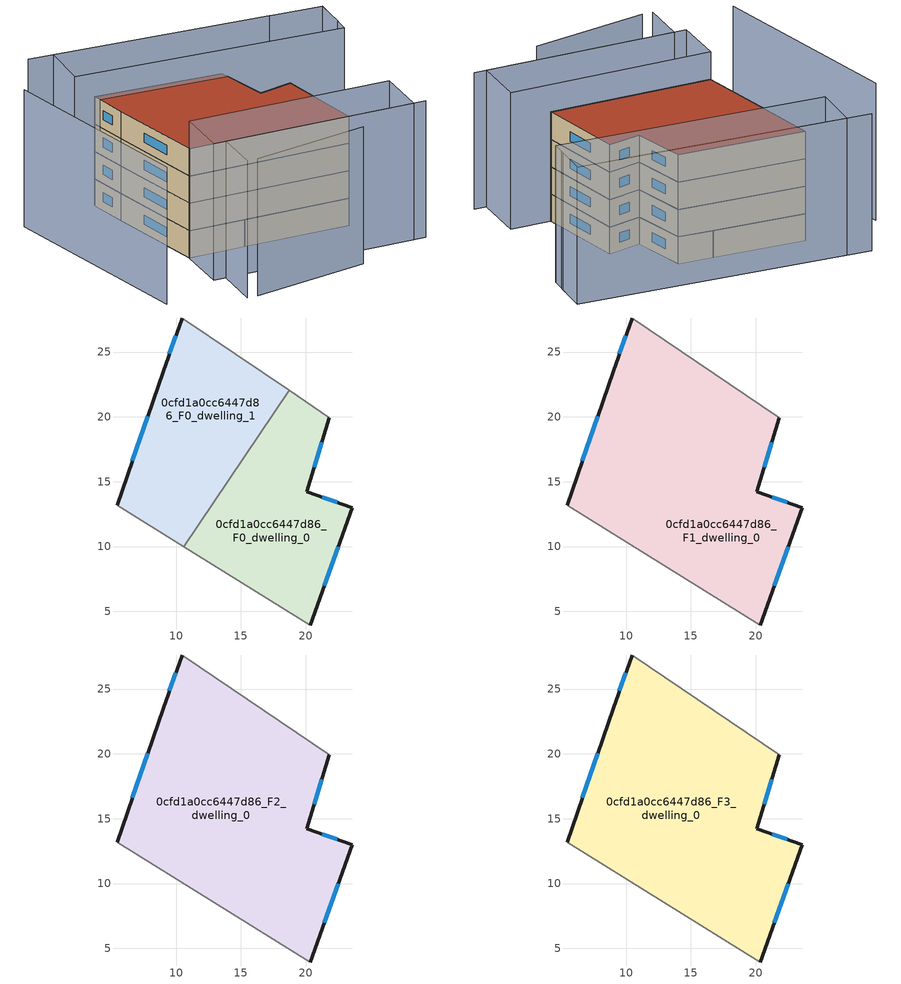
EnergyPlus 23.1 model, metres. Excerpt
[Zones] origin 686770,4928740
0cfd1a0cc6447d86_F0_dwelling_0
 floor ground (EU_floor_Construction): 20.34,3.95 23.6,13.01 20.08,14.23 21.81,19.95 18.72,22.04 10.58,9.99 z0
 wall outside (EU_wall_Construction): 21.81,19.95 20.08,14.23 23.6,13.01 20.34,3.95 z0:3
 wall adiabatic (EU_wall_Construction): 20.34,3.95 10.58,9.99 / 18.72,22.04 21.81,19.95 z0:3
 wall to 0cfd1a0cc6447d86_F0_dwelling_1 (EU_wall_Construction): 10.58,9.99 18.72,22.04 z0:3
 window (EU_Window_Construction): 22.51,9.99 21.43,6.97 / 21.23,18.04 20.66,16.14 / 21.25,13.82 22.43,13.42 z1:2
0cfd1a0cc6447d86_F0_dwelling_1
 floor ground (EU_floor_Construction): 10.58,9.99 18.72,22.04 10.46,27.63 8.99,23.48 5.44,13.17 z0
 wall outside (EU_wall_Construction): 5.44,13.17 8.99,23.48 10.46,27.63 z0:3
 wall adiabatic (EU_wall_Construction): 10.46,27.63 18.72,22.04 / 10.58,9.99 5.44,13.17 z0:3
 window (EU_Window_Construction): 9.48,24.86 9.97,26.25 / 6.62,16.61 7.81,20.04 z1:2
0cfd1a0cc6447d86_F1_dwelling_0
 floor to 0cfd1a0cc6447d86_F0_dwelling_0 (EU_floor_Construction): 20.34,3.95 23.6,13.01 20.08,14.23 21.81,19.95 18.72,22.04 10.58,9.99 z3
 floor to 0cfd1a0cc6447d86_F0_dwelling_1 (EU_floor_Construction): 10.58,9.99 18.72,22.04 10.46,27.63 8.99,23.48 5.44,13.17 z3
 wall outside (EU_wall_Construction): 5.44,13.17 8.99,23.48 10.46,27.63 / 21.81,19.95 20.08,14.23 23.6,13.01 20.34,3.95 z3:6
 wall adiabatic (EU_wall_Construction): 20.34,3.95 5.44,13.17 / 10.46,27.63 21.81,19.95 z3:6
 window (EU_Window_Construction): 21.25,13.82 22.43,13.42 / 22.51,9.99 21.43,6.97 / 6.62,16.61 7.81,20.04 / 9.48,24.86 9.97,26.25 / 21.23,18.04 20.66,16.14 z4:5
0cfd1a0cc6447d86_F2_dwelling_0
 floor to 0cfd1a0cc6447d86_F1_dwelling_0 (EU_floor_Construction): 20.34,3.95 23.6,13.01 20.08,14.23 21.81,19.95 10.46,27.63 8.99,23.48 5.44,13.17 z6
 wall outside (EU_wall_Construction): 5.44,13.17 8.99,23.48 10.46,27.63 / 21.81,19.95 20.08,14.23 23.6,13.01 20.34,3.95 z6:9
 wall adiabatic (EU_wall_Construction): 20.34,3.95 5.44,13.17 / 10.46,27.63 21.81,19.95 z6:9
 window (EU_Window_Construction): 21.25,13.82 22.43,13.42 / 22.51,9.99 21.43,6.97 / 6.62,16.61 7.81,20.04 / 9.48,24.86 9.97,26.25 / 21.23,18.04 20.66,16.14 z7:8
0cfd1a0cc6447d86_F3_dwelling_0
 floor to 0cfd1a0cc6447d86_F2_dwelling_0 (EU_floor_Construction): 20.34,3.95 23.6,13.01 20.08,14.23 21.81,19.95 10.46,27.63 8.99,23.48 5.44,13.17 z9
 wall outside (EU_wall_Construction): 5.44,13.17 8.99,23.48 10.46,27.63 / 21.81,19.95 20.08,14.23 23.6,13.01 20.34,3.95 z9:12
 wall adiabatic (EU_wall_Construction): 20.34,3.95 5.44,13.17 / 10.46,27.63 21.81,19.95 z9:12
 window (EU_Window_Construction): 21.25,13.82 22.43,13.42 / 22.51,9.99 21.43,6.97 / 6.62,16.61 7.81,20.04 / 9.48,24.86 9.97,26.25 / 21.23,18.04 20.66,16.14 z10:11
 roof outside (EU_roof_Construction): 21.81,19.95 20.08,14.23 23.6,13.01 20.34,3.95 5.44,13.17 8.99,23.48 10.46,27.63 z12
shading: 1.87,2.81 13.66,-1.97 / 0.89,3.42 3.55,7.68 / 3.55,7.68 22.15,-3.91 / 32.76,13.28 34.91,16.51 / 2.67,30.87 -4.65,9.33 / 30.17,19.71 8.8,34.3 / 21.03,-3.22 2.44,8.36 / 2.44,8.36 5.47,13.21 / 5.47,13.21 24.05,1.64 / 24.05,1.64 21.03,-3.22 / 11.01,32.79 34.95,16.49 / 34.95,16.49 31.9,12.01 / 31.9,12.01 7.96,28.31 / 7.96,28.31 11.01,32.79 z0:15
[Building]
EU S2 Campaign: North Axis=0; Terrain=City; Solar Distribution=FullExterior
[Site:Location]
Bologna: Latitude=44.5; Longitude=11.25; Time Zone=1; Elevation=37
[SizingPeriod:WeatherFileDays]
AnnualSizingPeriod: Begin Month=1; Begin Day of Month=1; End Month=12; End Day of Month=31; Day of Week for Start Day=Monday; Use Weather File Daylight Saving Period=No; Use Weather File Rain and Snow Indicators=No
[MATERIAL]
EU_InternalMass_Material: Roughness=MediumRough; Thickness=0.1; Conductivity=1; Density=1800; Specific Heat=900; Thermal Absorptance=0.9; Solar Absorptance=0.7; Visible Absorptance=0.7
[MATERIAL:NOMASS] Roughness=MediumRough; Thermal Absorptance=0.9; Solar Absorptance=0.7; Visible Absorptance=0.7
Name | Thermal Resistance
EU_wall_NoMass | 0.937881
EU_roof_NoMass | 0.548572
EU_floor_NoMass | 0.71348
[WINDOWMATERIAL:SIMPLEGLAZINGSYSTEM]
EU_Window_SimpleGlazing: UFactor=4.25633; Solar Heat Gain Coefficient=0.85; Visible Transmittance=0.85
[CONSTRUCTION]
EU_wall_Construction: EU_wall_NoMass
EU_roof_Construction: EU_roof_NoMass
EU_floor_Construction: EU_floor_NoMass
EU_InternalMass_Construction: EU_InternalMass_Material
EU_Window_Construction: EU_Window_SimpleGlazing
[ZONE] Type=1; Multiplier=1; Ceiling Height=autocalculate; Floor Area=autocalculate; Part of Total Floor Area=Yes
Name | Volume
0cfd1a0cc6447d86_F0_dwelling_0 | 353.711
0cfd1a0cc6447d86_F1_dwelling_0; 0cfd1a0cc6447d86_F2_dwelling_0; 0cfd1a0cc6447d86_F3_dwelling_0 | 707.402
0cfd1a0cc6447d86_F0_dwelling_1 | 353.696
[INTERNALMASS] Construction=EU_InternalMass_Construction
Name | Zone or ZoneList | Surface Area
0cfd1a0cc6447d86_F0_dwelling_0_EU_InternalMass | 0cfd1a0cc6447d86_F0_dwelling_0 | 117.904
0cfd1a0cc6447d86_F0_dwelling_1_EU_InternalMass | 0cfd1a0cc6447d86_F0_dwelling_1 | 117.9
0cfd1a0cc6447d86_F1_dwelling_0_EU_InternalMass | 0cfd1a0cc6447d86_F1_dwelling_0 | 235.801
0cfd1a0cc6447d86_F2_dwelling_0_EU_InternalMass | 0cfd1a0cc6447d86_F2_dwelling_0 | 235.801
0cfd1a0cc6447d86_F3_dwelling_0_EU_InternalMass | 0cfd1a0cc6447d86_F3_dwelling_0 | 235.801
[OTHEREQUIPMENT] Fuel Type=Electricity; Design Level Calculation Method=Watts/Area; Power per Zone Floor Area=1; Fraction Latent=0; Fraction Radiant=0; Fraction Lost=0; Carbon Dioxide Generation Rate=0; EndUse Subcategory=EU_Step8_InternalGains
Name | Zone or ZoneList or Space or SpaceList | Schedule
EU_Step8_InternalGain_0cfd1a0cc6447d86_F0_dwelling_0_f000 | 0cfd1a0cc6447d86_F0_dwelling_0 | EU_Step8_GainSchedule_0cfd1a0cc6447d86_F0_dwelling_0_f000
EU_Step8_InternalGain_0cfd1a0cc6447d86_F0_dwelling_1_f000 | 0cfd1a0cc6447d86_F0_dwelling_1 | EU_Step8_GainSchedule_0cfd1a0cc6447d86_F0_dwelling_1_f000
EU_Step8_InternalGain_0cfd1a0cc6447d86_F1_dwelling_0_f000 | 0cfd1a0cc6447d86_F1_dwelling_0 | EU_Step8_GainSchedule_0cfd1a0cc6447d86_F1_dwelling_0_f000
EU_Step8_InternalGain_0cfd1a0cc6447d86_F2_dwelling_0_f000 | 0cfd1a0cc6447d86_F2_dwelling_0 | EU_Step8_GainSchedule_0cfd1a0cc6447d86_F2_dwelling_0_f000
EU_Step8_InternalGain_0cfd1a0cc6447d86_F3_dwelling_0_f000 | 0cfd1a0cc6447d86_F3_dwelling_0 | EU_Step8_GainSchedule_0cfd1a0cc6447d86_F3_dwelling_0_f000
[ZONEVENTILATION:DESIGNFLOWRATE] Schedule=EU_AlwaysOn; Design Flow Rate Calculation Method=AirChanges/Hour; Air Changes per Hour=0.687892; Ventilation Type=Natural; Fan Pressure Rise=0; Fan Total Efficiency=1; Constant Term Coefficient=1; Temperature Term Coefficient=0; Velocity Term Coefficient=0; Velocity Squared Term Coefficient=0; Minimum Indoor Temperature=-100; Maximum Indoor Temperature=100; Delta Temperature=-100; Minimum Outdoor Temperature=-100; Maximum Outdoor Temperature=100; Maximum Wind Speed=40
Name | Zone or ZoneList or Space or SpaceList
EU_ConstantAir_0cfd1a0cc6447d86_F0_dwelling_0 | 0cfd1a0cc6447d86_F0_dwelling_0
EU_ConstantAir_0cfd1a0cc6447d86_F0_dwelling_1 | 0cfd1a0cc6447d86_F0_dwelling_1
EU_ConstantAir_0cfd1a0cc6447d86_F1_dwelling_0 | 0cfd1a0cc6447d86_F1_dwelling_0
EU_ConstantAir_0cfd1a0cc6447d86_F2_dwelling_0 | 0cfd1a0cc6447d86_F2_dwelling_0
EU_ConstantAir_0cfd1a0cc6447d86_F3_dwelling_0 | 0cfd1a0cc6447d86_F3_dwelling_0
[HVACTEMPLATE:THERMOSTAT] Constant Heating Setpoint=20; Constant Cooling Setpoint=50
EU_HeatOnly_0cfd1a0cc6447d86_F0_dwelling_0; EU_HeatOnly_0cfd1a0cc6447d86_F0_dwelling_1; EU_HeatOnly_0cfd1a0cc6447d86_F1_dwelling_0; EU_HeatOnly_0cfd1a0cc6447d86_F2_dwelling_0; EU_HeatOnly_0cfd1a0cc6447d86_F3_dwelling_0
[HVACTEMPLATE:ZONE:IDEALLOADSAIRSYSTEM] System Availability Schedule=EU_AlwaysOn; Maximum Heating Supply Air Temperature=50; Minimum Cooling Supply Air Temperature=13; Maximum Heating Supply Air Humidity Ratio=0.0156; Minimum Cooling Supply Air Humidity Ratio=0.0077; Heating Limit=NoLimit; Cooling Limit=NoLimit; Heating Availability Schedule=EU_AlwaysOn; Cooling Availability Schedule=EU_CoolingOff; Dehumidification Control Type=ConstantSensibleHeatRatio; Cooling Sensible Heat Ratio=0.7; Dehumidification Setpoint=60; Humidification Control Type=None; Humidification Setpoint=30; Outdoor Air Method=None; Outdoor Air Flow Rate per Person=0.00944; Outdoor Air Flow Rate per Zone Floor Area=0; Outdoor Air Flow Rate per Zone=0; Demand Controlled Ventilation Type=None; Outdoor Air Economizer Type=NoEconomizer; Heat Recovery Type=None; Sensible Heat Recovery Effectiveness=0.7; Latent Heat Recovery Effectiveness=0.65
Name | Template Thermostat
0cfd1a0cc6447d86_F0_dwelling_0 | EU_HeatOnly_0cfd1a0cc6447d86_F0_dwelling_0
0cfd1a0cc6447d86_F0_dwelling_1 | EU_HeatOnly_0cfd1a0cc6447d86_F0_dwelling_1
0cfd1a0cc6447d86_F1_dwelling_0 | EU_HeatOnly_0cfd1a0cc6447d86_F1_dwelling_0
0cfd1a0cc6447d86_F2_dwelling_0 | EU_HeatOnly_0cfd1a0cc6447d86_F2_dwelling_0
0cfd1a0cc6447d86_F3_dwelling_0 | EU_HeatOnly_0cfd1a0cc6447d86_F3_dwelling_0
[SIZING:ZONE] Zone Cooling Design Supply Air Temperature Input Method=SupplyAirTemperature; Zone Cooling Design Supply Air Temperature=13; Zone Heating Design Supply Air Temperature Input Method=SupplyAirTemperature; Zone Heating Design Supply Air Temperature=50; Zone Cooling Design Supply Air Humidity Ratio=0.008; Zone Heating Design Supply Air Humidity Ratio=0.008; Cooling Design Air Flow Method=DesignDay; Cooling Design Air Flow Rate=0; Cooling Minimum Air Flow per Zone Floor Area=0.000762; Cooling Minimum Air Flow=0; Cooling Minimum Air Flow Fraction=0.2; Heating Design Air Flow Method=DesignDay; Heating Design Air Flow Rate=0; Heating Maximum Air Flow per Zone Floor Area=0.002032; Heating Maximum Air Flow=0.141576; Heating Maximum Air Flow Fraction=0.3; Account for Dedicated Outdoor Air System=No; Dedicated Outdoor Air System Control Strategy=NeutralSupplyAir; Dedicated Outdoor Air Low Setpoint Temperature for Design=autosize; Dedicated Outdoor Air High Setpoint Temperature for Design=autosize; Zone Load Sizing Method=Sensible Load Only No Latent Load; Zone Latent Cooling Design Supply Air Humidity Ratio Input Method=HumidityRatioDifference; Zone Cooling Design Supply Air Humidity Ratio Difference=0.005; Zone Latent Heating Design Supply Air Humidity Ratio Input Method=HumidityRatioDifference; Zone Humidification Design Supply Air Humidity Ratio Difference=0.005
0cfd1a0cc6447d86_F0_dwelling_0; 0cfd1a0cc6447d86_F0_dwelling_1; 0cfd1a0cc6447d86_F1_dwelling_0; 0cfd1a0cc6447d86_F2_dwelling_0; 0cfd1a0cc6447d86_F3_dwelling_0
[SCHEDULE:CONSTANT]
Name | Hourly Value
EU_AlwaysOn | 1
EU_CoolingOff | 0
[SCHEDULE:FILE] Column Number=1; Rows to Skip at Top=0; Number of Hours of Data=8760; Column Separator=Comma; Interpolate to Timestep=No; Minutes per Item=60; Adjust Schedule for Daylight Savings=Yes
Name | File
EU_Step8_GainSchedule_0cfd1a0cc6447d86_F0_dwelling_0_f000 | ../../schedules/0cfd1a0cc6447d86/0cfd1a0cc6447d86_F0_dwelling_0_f000_gain.csv
EU_Step8_GainSchedule_0cfd1a0cc6447d86_F0_dwelling_1_f000 | ../../schedules/0cfd1a0cc6447d86/0cfd1a0cc6447d86_F0_dwelling_1_f000_gain.csv
EU_Step8_GainSchedule_0cfd1a0cc6447d86_F1_dwelling_0_f000 | ../../schedules/0cfd1a0cc6447d86/0cfd1a0cc6447d86_F1_dwelling_0_f000_gain.csv
EU_Step8_GainSchedule_0cfd1a0cc6447d86_F2_dwelling_0_f000 | ../../schedules/0cfd1a0cc6447d86/0cfd1a0cc6447d86_F2_dwelling_0_f000_gain.csv
EU_Step8_GainSchedule_0cfd1a0cc6447d86_F3_dwelling_0_f000 | ../../schedules/0cfd1a0cc6447d86/0cfd1a0cc6447d86_F3_dwelling_0_f000_gain.csv
